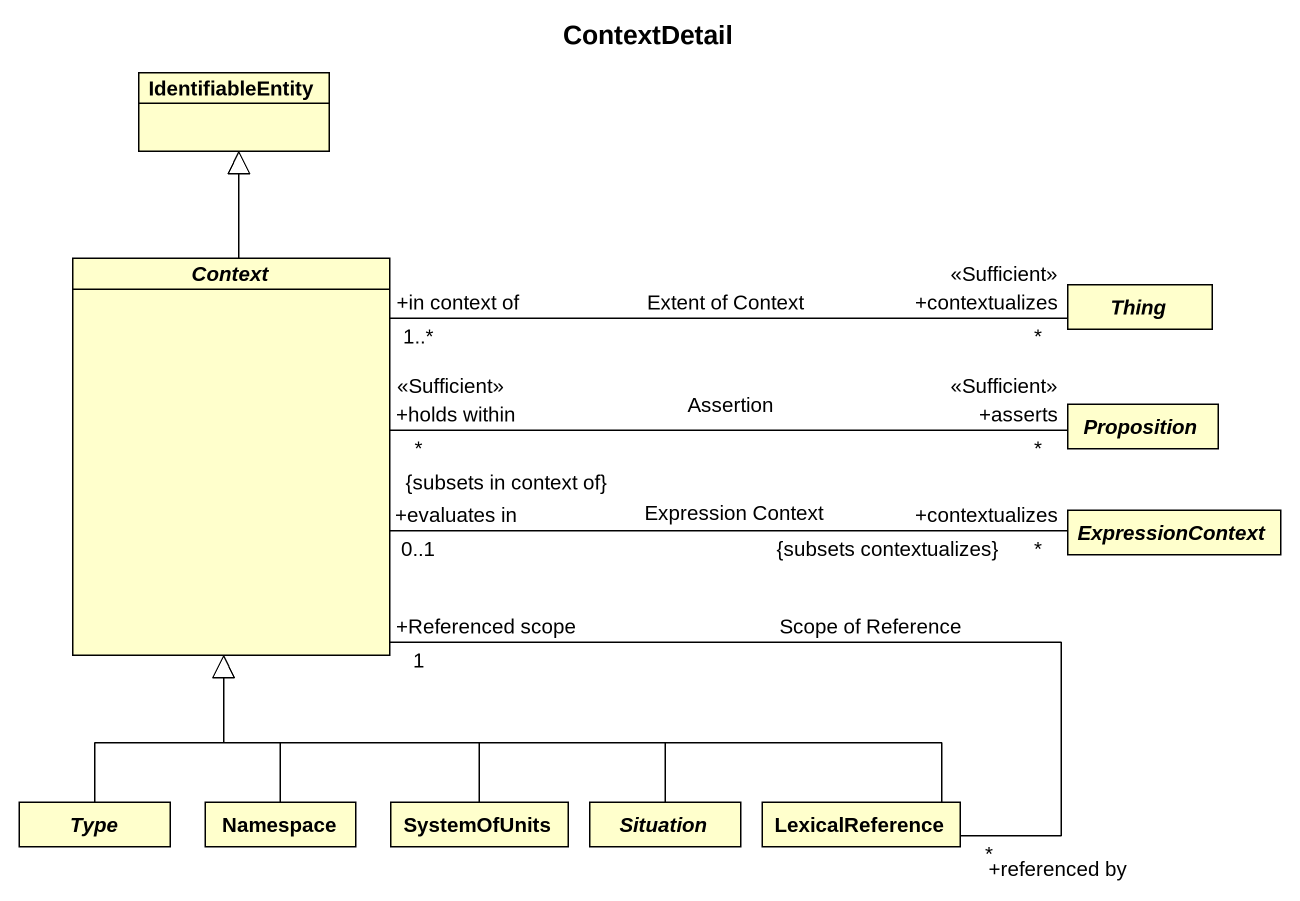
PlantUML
@startuml
title ContextDetail
hide circle
hide empty members
class IdentifiableEntity
abstract class Context
abstract class Thing
abstract class Proposition
abstract class ExpressionContext
abstract class Type
class "Namespace" as Namespace_
class SystemOfUnits
abstract class Situation
class LexicalReference
Context -up-|> IdentifiableEntity
Context "+in context of\n1..*" -right- "+contextualizes\n*\n<<Sufficient>>" Thing : Extent of Context
Context "+holds within\n*\n<<Sufficient>>" -right- "+asserts\n*\n<<Sufficient>>" Proposition : Assertion
ExpressionContext "+contextualizes\n*\n{subsets contextualizes}" -left- "+evaluates in\n0..1\n{subsets in context of}" Context : Expression Context
Type -up-|> Context
Namespace_ -up-|> Context
SystemOfUnits -up-|> Context
Situation -up-|> Context
LexicalReference "*\n+referenced by" -left- "+Referenced scope\n1" Context : Scope of Reference
LexicalReference -left-|> Context
@enduml
